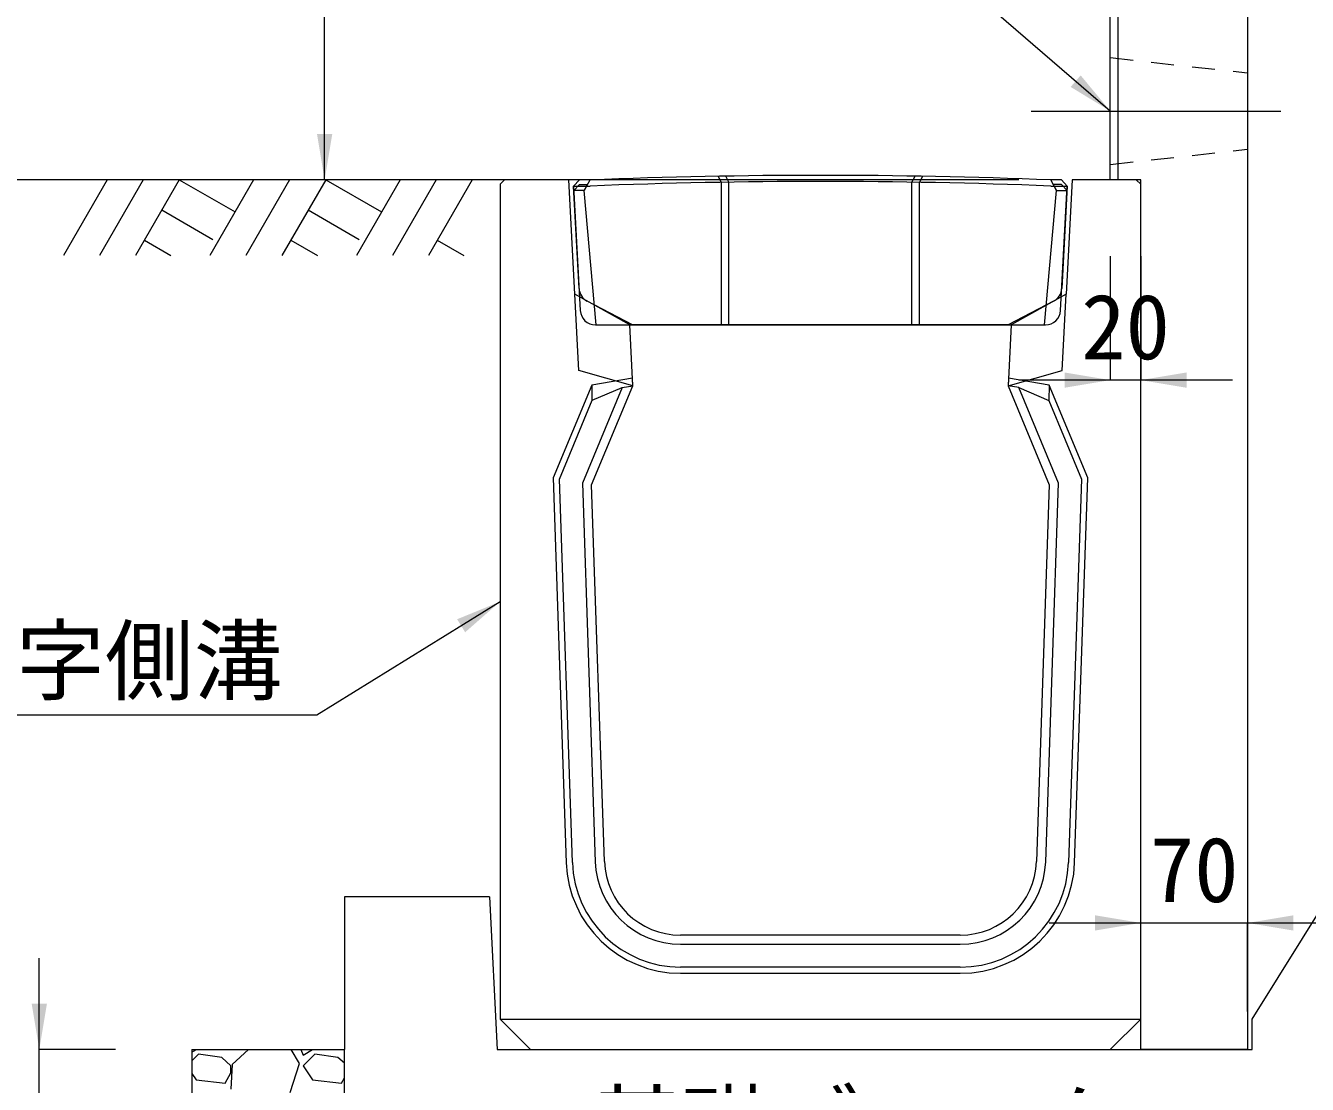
# Model space of a CAD drawing. Units: millimetres at full size. Extents: x 187207 to 255567, y 882048 to 905686.
# Drawn here: x 203513 to 204354, y 896818 to 897511 of the extents above; entities that cross this region are included whole.
import ezdxf
from ezdxf.enums import TextEntityAlignment as Align

# ---------------------------------------------------------------- set-up
doc = ezdxf.new("R2010")
doc.units = ezdxf.units.MM
doc.header["$LTSCALE"] = 20
for name, pattern in [('DASHED', [7.5, 6, -1.5]), ('USER1', [28.575, 19.05, -3.175, 3.175, -3.175]), ('USER2', [1.35, 0.75, -0.6])]:
    doc.linetypes.add(name, pattern=pattern)
for name, color, linetype, lineweight in [('0_2', 7, 'Continuous', 20), ('パネックス', 2, 'Continuous', 13), ('基礎ブロック', 2, 'Continuous', 13), ('基礎材', 7, 'Continuous', 15), ('寸法線', 7, 'Continuous', 13), ('引出線', 4, 'Continuous', 13), ('箱型U字側溝', 2, 'Continuous', 9), ('ﾊｯﾁﾝｸﾞ', 7, 'Continuous', 5)]:
    doc.layers.add(name, color=color, linetype=linetype, lineweight=lineweight)
doc.layers.add('文字', color=7, linetype='Continuous')
doc.styles.add('ＭＳ ゴシック', font='')
doc.styles.get('ＭＳ ゴシック').set_extended_font_data('MS Gothic')

# ---------------------------------------------------------------- blocks, each defined once
blk = doc.blocks.new('filled_arrow')
at = {"color": 0, "linetype": 'Continuous', "lineweight": -2}
blk.add_solid([(7.5, 1.25), (0, 0), (7.5, -1.25)], dxfattribs=at)

msp = doc.modelspace()

# ---------------------------------------------------------------- linework, layer by layer
at = {"layer": '0_2'}
msp.add_line((203827.37, 897410.37), (203427.37, 897410.37), dxfattribs=at)
at = {"layer": 'パネックス', "lineweight": 5}
msp.add_line((204229.37, 898010.37), (204229.37, 897410.37), dxfattribs=at)
at = {"layer": 'パネックス'}
for p, q in [((204314.37, 898010.37), (204314.37, 896840.37)), ((204224.37, 897410.37), (204224.37, 898005.37)), ((204224.37, 897410.37), (204224.37, 897455.37)), ((204244.37, 897410.37), (204224.37, 897410.37)), ((204244.37, 896840.37), (204244.37, 897410.37)), ((204314.37, 896840.37), (204244.37, 896840.37))]:
    msp.add_line(p, q, dxfattribs=at)
at = {"layer": 'パネックス', "linetype": 'USER2', "lineweight": 9}
for p, q in [((204224.37, 897490.37), (204314.37, 897480.37)), ((204224.37, 897420.37), (204314.37, 897430.37))]:
    msp.add_line(p, q, dxfattribs=at)
at = {"layer": '基礎ブロック'}
for p, q in [((203817.37, 896940.37), (203722.37, 896940.37)), ((203722.37, 896940.37), (203722.37, 896840.37)), ((203817.37, 896940.37), (203822.37, 896840.37)), ((204317.37, 896860.37), (204367.37, 896940.37)), ((204317.37, 896840.37), (204317.37, 896860.37)), ((203722.37, 896740.37), (203722.37, 896840.37)), ((203822.37, 896840.37), (204317.37, 896840.37))]:
    msp.add_line(p, q, dxfattribs=at)
at = {"layer": '基礎材'}
for q in [(203622.37, 896640.37), (203722.37, 896840.37)]:
    msp.add_line((203622.37, 896840.37), q, dxfattribs=at)
at = {"layer": '寸法線'}
for p, q in [((203709.37, 897410.37), (203709.37, 898010.37)), ((204164.37, 897410.37), (203709.37, 897410.37)), ((204224.37, 897360.37), (204224.37, 897279.07)), ((204244.37, 897360.37), (204244.37, 897279.07)), ((204304.37, 897279.07), (204164.37, 897279.07)), ((204184.37, 896923.36), (204374.37, 896923.36)), ((204244.37, 896865.37), (204244.37, 896923.36)), ((204314.37, 896865.37), (204314.37, 896923.36)), ((203522.35, 896680.37), (203522.35, 896900.37)), ((203572.37, 896840.37), (203522.35, 896840.37))]:
    msp.add_line(p, q, dxfattribs=at)
at = {"layer": '寸法線', "linetype": 'USER1', "lineweight": 9}
msp.add_line((204172.52, 897455.37), (204336.23, 897455.37), dxfattribs=at)
at = {"layer": '引出線'}
for points in [[(204224.37, 897455.37), (204118.14, 897547.09), (203946.4, 897547.09)], [(203824.37, 897133.87), (203704.16, 897059.59), (203364.16, 897059.59)]]:
    msp.add_lwpolyline(points, dxfattribs=at)
at = {"layer": '箱型U字側溝'}
for p, q in [((203872.58, 897406.23), (203883.44, 897406.23)), ((204185.28, 897406.23), (204196.15, 897406.23)), ((203884.49, 897275.83), (203884.62, 897265.71)), ((204184.25, 897275.83), (204184.13, 897265.71)), ((203904.38, 897274.17), (203911.37, 897275.37)), ((204164.37, 897274.17), (204157.37, 897275.37)), ((203871.75, 896962.96), (203863.23, 897214.22)), ((203892.74, 896963.68), (203884.37, 897210.37)), ((204126.04, 896915.37), (203942.71, 896915.37)), ((203942.71, 896909.37), (204126.04, 896909.37)), ((204126.04, 896894.37), (203942.71, 896894.37)), ((203942.71, 896890.37), (204126.04, 896890.37)), ((203824.37, 896860.37), (204244.37, 896860.37))]:
    msp.add_line(p, q, dxfattribs=at)
at = {"layer": '箱型U字側溝', "lineweight": 18}
msp.add_line((203886.91, 897315.23), (204181.81, 897315.23), dxfattribs=at)
at = {"layer": '箱型U字側溝', "lineweight": 13}
msp.add_line((204126.04, 896915.37), (203942.71, 896915.37), dxfattribs=at)
for points in [[(203909.37, 897315.37), (203873.37, 897335.37), (203869.37, 897410.37), (203827.37, 897410.37), (203824.37, 897407.37), (203824.37, 896860.37), (203844.37, 896840.37), (204224.37, 896840.37), (204244.37, 896860.37), (204244.37, 897407.37), (204241.37, 897410.37), (204199.37, 897410.37), (204195.37, 897335.37), (204159.37, 897315.37), (204157.37, 897275.37), (204184.37, 897210.37), (204176.01, 896963.68)], [(203892.74, 896963.68), (203884.37, 897210.37), (203911.37, 897275.37), (203909.37, 897315.37)]]:
    msp.add_lwpolyline(points, dxfattribs=at)
at = {"layer": '箱型U字側溝', "lineweight": 18}
for points in [[(203876.15, 897339.19), (203872.58, 897406.23), (203876.36, 897410.23)], [(203883.36, 897410.23), (203876.36, 897410.23), (203872.58, 897406.23), (203876.92, 897324.69)], [(204191.8, 897324.69), (204196.15, 897406.23), (204192.36, 897410.23), (204185.36, 897410.23)], [(204192.36, 897410.23), (204196.15, 897406.23), (204192.57, 897339.19)], [(204187.24, 897330.87), (204157.46, 897315.23), (203911.27, 897315.23), (203881.49, 897330.87)]]:
    msp.add_lwpolyline(points, dxfattribs=at)
at = {"layer": '箱型U字側溝', "color": 5, "linetype": 'DASHED'}
for points in [[(203887.43, 897315.23), (203879.58, 897403.23), (203883.36, 897410.23)], [(204181.3, 897315.23), (204189.15, 897403.23), (204185.36, 897410.23)]]:
    msp.add_lwpolyline(points, dxfattribs=at)
at = {"layer": '箱型U字側溝'}
for points in [[(203967.3, 897412.64), (203969.36, 897408.67), (203969.36, 897315.23)], [(203974.36, 897315.23), (203974.36, 897408.75), (203972.3, 897412.72)], [(204094.36, 897315.23), (204094.36, 897408.75), (204096.42, 897412.72)], [(204099.36, 897315.23), (204099.36, 897408.67), (204101.42, 897412.64)], [(203884.37, 897210.37), (203911.37, 897275.37), (203911.12, 897280.4), (203884.49, 897275.83), (203859.2, 897214.95), (203867.75, 896962.83)], [(204201, 896962.83), (204209.54, 897214.95), (204184.25, 897275.83), (204157.63, 897280.4), (204157.37, 897275.37), (204184.37, 897210.37), (204176.01, 896963.68)], [(203863.23, 897214.22), (203884.67, 897265.83), (203904.38, 897274.17), (203878.33, 897211.47), (203886.74, 896963.47)], [(204182.01, 896963.47), (204190.41, 897211.47), (204164.37, 897274.17), (204184.13, 897265.71), (204205.52, 897214.22), (204197, 896962.96)]]:
    msp.add_lwpolyline(points, dxfattribs=at)
at = {"layer": '箱型U字側溝', "color": 5}
for points in [[(203876.36, 897407.32), (203881.74, 897407.23), (203879.58, 897403.23), (203872.73, 897403.34)], [(204192.36, 897407.32), (204186.98, 897407.23), (204189.15, 897403.23), (204195.99, 897403.34)]]:
    msp.add_lwpolyline(points, close=True, dxfattribs=at)
at = {"layer": '箱型U字側溝', "linetype": 'DASHED', "lineweight": 13}
for points in [[(203911.37, 897275.37), (203876.04, 897285.37), (203873.37, 897335.37)], [(204157.37, 897275.37), (204192.71, 897285.37), (204195.37, 897335.37)]]:
    msp.add_lwpolyline(points, dxfattribs=at)
at = {"layer": '箱型U字側溝', "lineweight": 18}
for centre, radius, start, end in [((204034.36, 893611.56), 3801.67, 87.72365, 92.27635), ((203886.14, 897339.72), 10, 183.05288, 242.29297), ((204182.59, 897339.72), 10, 297.70703, 356.94712), ((203886.91, 897325.23), 10, 183.05288, 270), ((204181.81, 897325.23), 10, 270, 356.94712)]:
    msp.add_arc(centre, radius, start, end, dxfattribs=at)
at = {"layer": '箱型U字側溝'}
for centre, radius, start, end in [((204034.36, 893611.56), 3797.67, 87.72245, 92.27755), ((203942.71, 896965.37), 75, 181.94149, 270), ((203942.71, 896965.37), 71, 181.94149, 270), ((203942.71, 896965.37), 56, 181.94149, 270), ((203942.71, 896965.37), 50, 181.94149, 270), ((204126.04, 896965.37), 50, 270, 358.05851), ((204126.04, 896965.37), 56, 270, 358.05851), ((204126.04, 896965.37), 71, 270, 358.05851), ((204126.04, 896965.37), 75, 270, 358.05851)]:
    msp.add_arc(centre, radius, start, end, dxfattribs=at)
at = {"layer": '箱型U字側溝', "lineweight": 13}
for centre, start, end in [((203942.71, 896965.37), 181.94149, 270), ((204126.04, 896965.37), 270, 358.05851)]:
    msp.add_arc(centre, 50, start, end, dxfattribs=at)
at = {"layer": 'ﾊｯﾁﾝｸﾞ', "lineweight": 9}
for p, q in [((203566.81, 897410.37), (203538.17, 897360.75)), ((203590.44, 897410.37), (203561.79, 897360.75)), ((203614.06, 897410.37), (203585.41, 897360.75)), ((203614.06, 897410.37), (203650.63, 897389.26)), ((203662.81, 897410.37), (203634.17, 897360.75)), ((203686.44, 897410.37), (203657.79, 897360.75)), ((203710.06, 897410.37), (203681.41, 897360.75)), ((203710.06, 897410.37), (203746.62, 897389.26)), ((203758.81, 897410.37), (203730.16, 897360.75)), ((203782.43, 897410.37), (203753.79, 897360.75)), ((203806.06, 897410.37), (203777.41, 897360.75)), ((203602.64, 897390.59), (203636.05, 897371.3)), ((203698.63, 897390.59), (203732.05, 897371.3)), ((203591.21, 897370.8), (203608.63, 897360.75)), ((203687.21, 897370.8), (203704.63, 897360.75)), ((203783.21, 897370.8), (203800.63, 897360.75))]:
    msp.add_line(p, q, dxfattribs=at)
at = {"layer": 'ﾊｯﾁﾝｸﾞ'}
for p, q in [((203622.35, 896838.61), (203625.28, 896840.37)), ((203659.53, 896840.37), (203648.75, 896830.53)), ((203692.95, 896831.29), (203687.4, 896840.37)), ((203693.74, 896840.37), (203695.23, 896836.62)), ((203695.23, 896836.62), (203701.48, 896840.37)), ((203626.65, 896837.39), (203622.35, 896833.08)), ((203641.89, 896835.1), (203626.65, 896837.39)), ((203647.99, 896829.77), (203641.89, 896835.1)), ((203648.75, 896830.53), (203647.99, 896814.53)), ((203686.85, 896812.24), (203692.95, 896831.29)), ((203702.85, 896837.39), (203695.23, 896829.77)), ((203718.09, 896835.1), (203702.85, 896837.39)), ((203722.35, 896831.38), (203718.09, 896835.1)), ((203622.35, 896824.79), (203625.13, 896820.62)), ((203644.18, 896818.34), (203647.99, 896825.19)), ((203647.99, 896825.19), (203647.99, 896829.77)), ((203695.23, 896829.77), (203701.33, 896820.62)), ((203720.38, 896818.34), (203722.35, 896821.88)), ((203625.13, 896820.62), (203644.18, 896818.34)), ((203701.33, 896820.62), (203720.38, 896818.34))]:
    msp.add_line(p, q, dxfattribs=at)

# ---------------------------------------------------------------- block references
at = {"layer": '寸法線', "xscale": 4, "yscale": 4}
for p, rotation in [((203709.37, 897410.37), 90), ((204224.37, 897279.07), 180), ((204244.37, 896923.36), 180), ((203522.35, 896840.37), 90)]:
    msp.add_blockref('filled_arrow', p, dxfattribs=dict(at, rotation=rotation))
for p in [(204244.37, 897279.07), (204314.37, 896923.36)]:
    msp.add_blockref('filled_arrow', p, dxfattribs=at)
at = {"layer": '引出線', "xscale": 4, "yscale": 4}
for p, rotation in [((204224.37, 897455.37), 139.2), ((203824.37, 897133.87), 211.7)]:
    msp.add_blockref('filled_arrow', p, dxfattribs=dict(at, rotation=rotation))

# ---------------------------------------------------------------- texts
at = {"layer": '寸法線', "style": 'ＭＳ ゴシック'}
for s, p in [('20', (204234.37, 897314.07)), ('70', (204279.37, 896958.36))]:
    msp.add_text(s, height=42.72, dxfattribs=at).set_placement(p, align=Align.MIDDLE_CENTER)
at = {"layer": '引出線', "style": 'ＭＳ ゴシック'}
msp.add_text('箱型U字側溝', height=42.72, dxfattribs=at).set_placement((203521.66, 897116.56), align=Align.TOP_CENTER)
at = {"layer": '文字', "style": 'ＭＳ ゴシック'}
msp.add_text('基礎ブロック', height=42.72, dxfattribs=at).set_placement((204059.85, 896790.37), align=Align.MIDDLE_CENTER)

doc.saveas('drawing.dxf')
